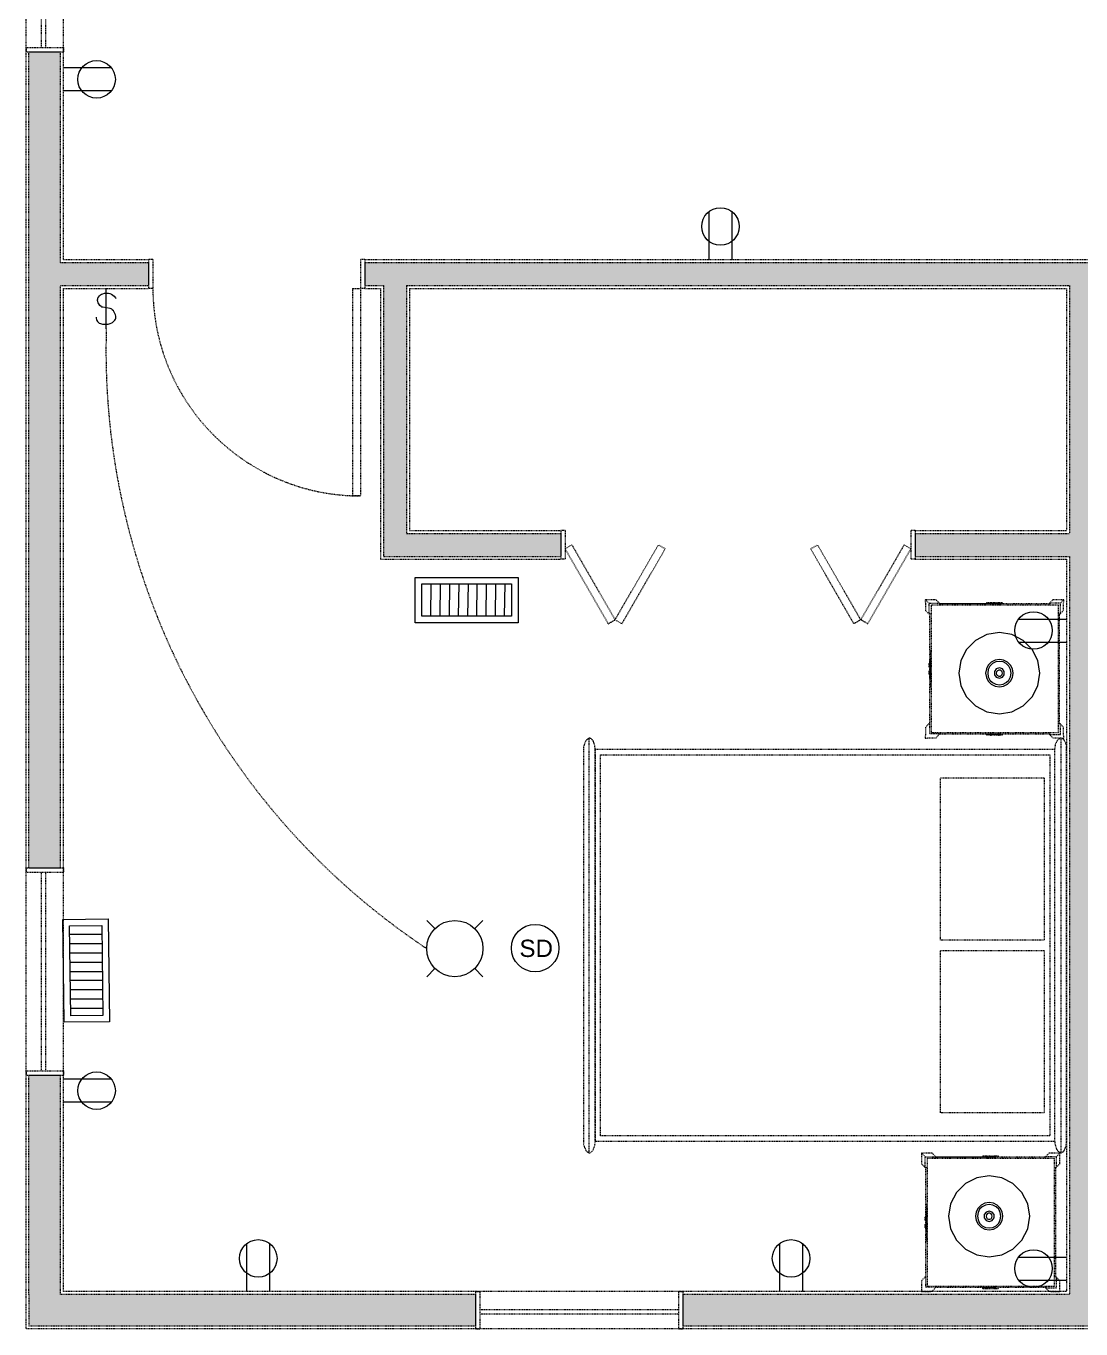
# Model space of a CAD drawing. Header units: inches. Extents: x 99 to 15695, y -7208 to 2559.
# Drawn here: x 10224 to 10407, y -7207.8 to -6981.8 of the extents above; entities that cross this region are included whole.
import ezdxf

# ---------------------------------------------------------------- set-up
doc = ezdxf.new("R2010")
doc.units = ezdxf.units.IN
doc.header["$LTSCALE"] = 96
doc.header["$MEASUREMENT"] = 0
doc.linetypes.add('DASHDOTX2', pattern=[2, 1, -0.5, 0, -0.5])
doc.layers.add('Common', color=4, linetype='Continuous', lineweight=5)
for name, color, linetype, lineweight, true_color in [('Electrical', 7, 'Continuous', 20, 0xff0a0a), ('Electrical line', 7, 'Continuous', 15, 0xff0a0a), ('Hatch', 7, 'Continuous', 0, 0x919191)]:
    doc.layers.add(name, color=color, linetype=linetype, lineweight=lineweight, true_color=true_color)
doc.styles.get("Standard").update_dxf_attribs({"font": 'arial.ttf'})

# ---------------------------------------------------------------- blocks, each defined once
blk = doc.blocks.new('Lighting (interior)_Lamps_Table Lamps_Vase Lamp')
at = {"layer": 'Electrical', "lineweight": 0, "transparency": 33554687}
for points in [[(-6.69, 4.86), (-7.03, 7.03), (-6.69, 9.2), (-5.69, 11.16), (-4.13, 12.72), (-2.17, 13.72), (0, 14.06), (2.17, 13.72), (4.13, 12.72), (5.69, 11.16), (6.69, 9.2), (7.03, 7.03), (6.69, 4.86), (5.69, 2.9), (4.13, 1.34), (2.17, 0.34), (0, 0), (-2.17, 0.34), (-4.13, 1.34), (-5.69, 2.9)], [(-1.92, 5.63), (-2.26, 6.3), (-2.38, 7.03), (-2.26, 7.77), (-1.92, 8.43), (-1.4, 8.95), (-0.73, 9.29), (0, 9.41), (0.73, 9.29), (1.4, 8.95), (1.92, 8.43), (2.26, 7.77), (2.38, 7.03), (2.26, 6.3), (1.92, 5.63), (1.4, 5.11), (0.73, 4.77), (0, 4.66), (-0.73, 4.77), (-1.4, 5.11)], [(-1.65, 5.84), (-1.93, 6.4), (-2.03, 7.03), (-1.93, 7.66), (-1.65, 8.23), (-1.2, 8.68), (-0.63, 8.97), (0, 9.07), (0.63, 8.97), (1.2, 8.68), (1.65, 8.23), (1.93, 7.66), (2.03, 7.03), (1.93, 6.4), (1.65, 5.84), (1.2, 5.39), (0.63, 5.1), (0, 5), (-0.63, 5.1), (-1.2, 5.39)], [(-0.85, 6.75), (-0.85, 7.31), (-0.53, 7.76), (0, 7.93), (0.53, 7.76), (0.85, 7.31), (0.85, 6.75), (0.53, 6.31), (0, 6.14), (-0.53, 6.31)], [(-0.48, 6.8), (-0.54, 7.03), (-0.48, 7.26), (-0.33, 7.45), (-0.12, 7.55), (0.12, 7.55), (0.33, 7.45), (0.48, 7.26), (0.54, 7.03), (0.48, 6.8), (0.33, 6.61), (0.12, 6.51), (-0.12, 6.51), (-0.33, 6.61)]]:
    blk.add_lwpolyline(points, close=True, dxfattribs=at)
blk = doc.blocks.new('Eleanor')
at = {"layer": 'Electrical', "transparency": 33554687}
for p, q in [((-3.45, 6.71), (-4.88, 8.14)), ((3.45, 6.71), (4.88, 8.14)), ((-4.88, -1.63), (-3.45, -0.2)), ((4.88, -1.63), (3.45, -0.2))]:
    blk.add_line(p, q, dxfattribs=at)
blk.add_circle((0, 3.25), 4.88, dxfattribs=at)
blk = doc.blocks.new('Single Pole')
at = {"layer": 'Electrical', "transparency": 33554687}
blk.add_line((-0.04, 7), (-0.04, 0), dxfattribs=at)
blk.add_lwpolyline([(1.71, 4.99), (1.7, 5.19), (1.66, 5.39), (1.58, 5.58), (1.47, 5.75), (1.34, 5.9), (1.3, 5.94), (1.17, 6.03), (0.98, 6.12), (0.64, 6.21), (0.15, 6.24), (-0.34, 6.2), (-0.74, 6.09), (-0.99, 5.98), (-1.12, 5.9), (-1.36, 5.69), (-1.52, 5.51), (-1.62, 5.34), (-1.68, 5.19), (-1.7, 5.04), (-1.71, 4.97), (-1.7, 4.82), (-1.64, 4.57), (-1.48, 4.23), (-1.27, 3.92), (-1.06, 3.7), (-0.98, 3.63), (-0.88, 3.56), (-0.7, 3.49), (0.56, 3.29), (0.72, 3.24), (0.8, 3.19), (0.85, 3.16), (1.08, 2.95), (1.26, 2.71), (1.38, 2.49), (1.44, 2.3), (1.47, 2.13), (1.48, 1.99), (1.45, 1.83), (1.4, 1.67), (1.3, 1.5), (1.15, 1.31), (0.94, 1.13), (0.77, 1.02), (0.57, 0.93), (0.26, 0.85), (-0.12, 0.83), (-0.45, 0.86), (-0.65, 0.91), (-0.93, 1.03), (-1.19, 1.18), (-1.42, 1.38), (-1.61, 1.62), (-1.69, 1.76)], dxfattribs=at)
blk = doc.blocks.new('Duplex')
at = {"layer": 'Electrical', "transparency": 33554687}
for p, q in [((-2.013801, 8.286915), (-2.013801, 0)), ((1.966968, 8.38058), (1.966968, 0))]:
    blk.add_line(p, q, dxfattribs=at)
blk.add_circle((0, 5.73454), 3.254864, dxfattribs=at)
blk = doc.blocks.new('Heat Register')
at = {"layer": 'Electrical'}
for p, q in [((-6.18, -1.12), (-6.26, -6.72)), ((-4.57, -1.12), (-4.65, -6.72)), ((-2.96, -1.12), (-3.04, -6.72)), ((-1.35, -1.12), (-1.43, -6.72)), ((0.26, -1.12), (0.18, -6.72)), ((1.8, -1.12), (1.72, -6.72)), ((3.41, -1.12), (3.33, -6.72)), ((5.02, -1.12), (4.94, -6.72)), ((6.63, -1.12), (6.55, -6.72))]:
    blk.add_line(p, q, dxfattribs=at)
for points in [[(-8.93, 0), (8.93, 0), (8.93, -7.85), (-8.93, -7.85)], [(-7.79, -1.12), (7.82, -1.12), (7.82, -6.72), (-7.79, -6.72)]]:
    blk.add_lwpolyline(points, close=True, dxfattribs=at)
blk = doc.blocks.new('air register')
at = {"layer": 'Electrical', "color": 160, "true_color": 0x2424ff}
for p, q in [((-6.1, -1.12), (-6.18, -6.72)), ((-4.49, -1.12), (-4.57, -6.72)), ((-2.88, -1.12), (-2.96, -6.72)), ((-1.27, -1.12), (-1.35, -6.72)), ((0.34, -1.12), (0.26, -6.72)), ((1.88, -1.12), (1.8, -6.72)), ((3.49, -1.12), (3.41, -6.72)), ((5.1, -1.12), (5.02, -6.72)), ((6.71, -1.12), (6.63, -6.72))]:
    blk.add_line(p, q, dxfattribs=at)
for points in [[(-8.81, 0), (9.04, 0), (9.04, -7.85), (-8.81, -7.85)], [(-7.71, -1.12), (7.9, -1.12), (7.9, -6.72), (-7.71, -6.72)]]:
    blk.add_lwpolyline(points, close=True, dxfattribs=at)
blk = doc.blocks.new('Smoke Detector')
at = {"layer": 'Electrical', "transparency": 33554687}
blk.add_circle((0, 2.75), 4.12, dxfattribs=at)
at = {"layer": 'Electrical', "transparency": 33554687, "insert": (1.58, 0.02), "char_height": 3, "width": 5.82, "attachment_point": 7, "rotation": 90}
blk.add_mtext('\\fArial|b0|i0|c0|p0;SD\\P', dxfattribs=at)

msp = doc.modelspace()

# ---------------------------------------------------------------- linework, layer by layer
at = {"layer": 'Electrical line', "linetype": 'DASHDOTX2', "ltscale": 0.0006, "transparency": 33554687}
msp.add_arc((10362.48, -7038.06), 124.62, 178.2856, 236.3919, dxfattribs=at)
at = {"layer": 'Hatch', "linetype": 'DASHDOTX2', "ltscale": 0.0006, "transparency": 33554687}
for p, q in [((10224, -6986.33), (10224, -6950.33)), ((10226.6, -6951.08), (10226.6, -6985.58)), ((10227.4, -6951.08), (10227.4, -6985.58)), ((10230.5, -6986.33), (10230.5, -6950.33)), ((10224, -6985.58), (10224, -6986.33)), ((10224, -6985.58), (10230.5, -6985.58)), ((10224, -7127.83), (10224, -6986.33)), ((10224, -6986.33), (10230.5, -6986.33)), ((10224, -6986.33), (10230.5, -6986.33)), ((10224.5, -7127.83), (10224.5, -6986.33)), ((10224.5, -6986.33), (10230, -6986.33)), ((10230, -7022.83), (10230, -6986.33)), ((10230.5, -6985.58), (10230.5, -6986.33)), ((10230.5, -7022.33), (10230.5, -6986.33)), ((10230, -7022.83), (10245.25, -7022.83)), ((10230.5, -7022.33), (10245.25, -7022.33)), ((10245.25, -7022.33), (10245.25, -7027.33)), ((10246, -7022.33), (10245.25, -7022.33)), ((10245.25, -7022.33), (10245.25, -7027.33)), ((10245.25, -7022.83), (10245.25, -7026.83)), ((10246, -7022.33), (10246, -7027.33)), ((10282.75, -7022.33), (10282, -7022.33)), ((10282, -7022.33), (10282, -7027.33)), ((10282.75, -7022.33), (10531.25, -7022.33)), ((10282.75, -7022.33), (10282.75, -7027.33)), ((10282.75, -7022.33), (10282.75, -7027.33)), ((10282.75, -7022.83), (10531.25, -7022.83)), ((10282.75, -7022.83), (10282.75, -7026.83)), ((10230, -7127.83), (10230, -7026.83)), ((10230, -7026.83), (10245.25, -7026.83)), ((10230.5, -7127.83), (10230.5, -7027.33)), ((10230.5, -7027.33), (10245.25, -7027.33)), ((10246, -7027.33), (10245.25, -7027.33)), ((10280.63, -7027.33), (10280.63, -7063.33)), ((10280.63, -7027.33), (10282, -7027.33)), ((10282.75, -7027.33), (10282, -7027.33)), ((10282, -7027.33), (10282, -7063.33)), ((10282.75, -7026.83), (10286, -7026.83)), ((10282.75, -7027.33), (10285.5, -7027.33)), ((10285.5, -7027.33), (10285.5, -7074.33)), ((10286, -7026.83), (10286, -7073.83)), ((10290, -7026.83), (10290, -7069.83)), ((10290, -7026.83), (10405, -7026.83)), ((10290.5, -7027.33), (10290.5, -7069.33)), ((10290.5, -7027.33), (10404.5, -7027.33)), ((10404.5, -7027.33), (10404.5, -7069.33)), ((10405, -7026.83), (10405, -7069.83)), ((10282, -7063.33), (10280.63, -7063.33)), ((10290, -7069.83), (10316.75, -7069.83)), ((10290.5, -7069.33), (10316.75, -7069.33)), ((10316.75, -7069.33), (10316.75, -7074.33)), ((10317.5, -7069.33), (10316.75, -7069.33)), ((10316.75, -7069.33), (10316.75, -7074.33)), ((10316.75, -7069.83), (10316.75, -7073.83)), ((10317.5, -7069.33), (10317.5, -7074.33)), ((10378.25, -7069.33), (10377.5, -7069.33)), ((10377.5, -7069.33), (10377.5, -7074.33)), ((10378.25, -7069.33), (10404.5, -7069.33)), ((10378.25, -7069.33), (10378.25, -7074.33)), ((10378.25, -7069.33), (10378.25, -7074.33)), ((10378.25, -7069.83), (10405, -7069.83)), ((10378.25, -7069.83), (10378.25, -7073.83)), ((10318.69, -7071.83), (10317.5, -7072.51)), ((10317.5, -7072.51), (10325, -7085.51)), ((10318.69, -7071.83), (10326.19, -7084.82)), ((10326.19, -7084.82), (10333.69, -7071.83)), ((10327.38, -7085.51), (10334.88, -7072.51)), ((10334.88, -7072.51), (10333.69, -7071.83)), ((10360.12, -7072.51), (10361.31, -7071.83)), ((10367.62, -7085.51), (10360.12, -7072.51)), ((10368.81, -7084.82), (10361.31, -7071.83)), ((10376.31, -7071.83), (10368.81, -7084.82)), ((10377.5, -7072.51), (10370, -7085.51)), ((10376.31, -7071.83), (10377.5, -7072.51)), ((10285.5, -7074.33), (10316.75, -7074.33)), ((10286, -7073.83), (10290, -7073.83)), ((10290, -7073.83), (10316.75, -7073.83)), ((10317.5, -7074.33), (10316.75, -7074.33)), ((10378.25, -7074.33), (10377.5, -7074.33)), ((10378.25, -7073.83), (10405, -7073.83)), ((10378.25, -7074.33), (10404.5, -7074.33)), ((10404.5, -7074.33), (10404.5, -7201.33)), ((10405, -7073.83), (10405, -7201.83)), ((10381.86, -7081.35), (10380, -7081.33)), ((10380, -7081.33), (10380.02, -7083.19)), ((10380.66, -7081.96), (10380.04, -7081.34)), ((10380.66, -7083.8), (10380.66, -7081.96)), ((10380.66, -7081.96), (10382.46, -7081.96)), ((10403.1, -7082.28), (10380.99, -7082.28)), ((10380.99, -7082.28), (10380.99, -7104.39)), ((10382.46, -7081.95), (10381.86, -7081.35)), ((10382.46, -7082.04), (10382.46, -7081.95)), ((10401.54, -7082.04), (10382.46, -7082.04)), ((10391.28, -7082.05), (10382.46, -7082.05)), ((10382.46, -7082.05), (10382.46, -7082.28)), ((10390.61, -7081.91), (10390.6, -7081.94)), ((10390.6, -7081.94), (10390.61, -7081.96)), ((10390.63, -7081.89), (10390.61, -7081.91)), ((10390.61, -7081.96), (10390.63, -7081.98)), ((10390.66, -7081.88), (10390.63, -7081.89)), ((10390.63, -7081.98), (10390.66, -7081.99)), ((10390.65, -7081.99), (10391.28, -7081.99)), ((10391.29, -7081.88), (10390.66, -7081.88)), ((10391.29, -7081.9), (10391.28, -7081.94)), ((10391.28, -7081.94), (10391.29, -7081.97)), ((10391.28, -7081.94), (10391.28, -7082.28)), ((10391.3, -7081.86), (10391.29, -7081.89)), ((10391.31, -7081.88), (10391.29, -7081.9)), ((10391.29, -7081.89), (10391.29, -7081.91)), ((10391.29, -7081.96), (10391.29, -7081.98)), ((10391.29, -7081.97), (10391.31, -7081.99)), ((10391.31, -7081.85), (10391.3, -7081.86)), ((10391.41, -7081.85), (10391.31, -7081.85)), ((10391.35, -7081.87), (10391.31, -7081.88)), ((10391.31, -7081.99), (10391.35, -7082)), ((10391.38, -7081.88), (10391.35, -7081.87)), ((10391.35, -7082), (10391.38, -7081.99)), ((10391.41, -7081.9), (10391.38, -7081.88)), ((10391.38, -7081.99), (10391.41, -7081.97)), ((10391.4, -7081.86), (10391.39, -7081.88)), ((10391.39, -7081.88), (10391.4, -7081.86)), ((10391.39, -7081.99), (10391.4, -7082.01)), ((10391.4, -7082.01), (10391.39, -7081.99)), ((10391.4, -7081.86), (10391.41, -7081.85)), ((10391.4, -7081.89), (10391.4, -7081.87)), ((10391.4, -7081.87), (10391.41, -7081.87)), ((10391.4, -7082), (10391.4, -7081.98)), ((10391.42, -7081.86), (10391.41, -7081.85)), ((10391.41, -7081.87), (10391.42, -7081.87)), ((10391.42, -7081.94), (10391.41, -7081.9)), ((10391.41, -7081.97), (10391.42, -7081.94)), ((10391.41, -7082), (10391.41, -7082)), ((10391.41, -7082.02), (10391.41, -7082.02)), ((10391.43, -7081.89), (10391.42, -7081.86)), ((10391.42, -7081.87), (10391.43, -7081.9)), ((10391.42, -7082.28), (10391.42, -7081.94)), ((10391.43, -7081.97), (10391.42, -7082)), ((10391.42, -7082.01), (10391.43, -7081.98)), ((10391.42, -7082), (10391.42, -7082)), ((10391.42, -7082), (10391.42, -7082)), ((10391.42, -7082.01), (10391.42, -7082.01)), ((10392.67, -7082.05), (10391.42, -7082.05)), ((10392.66, -7081.88), (10391.43, -7081.88)), ((10391.43, -7081.94), (10391.43, -7081.89)), ((10391.43, -7081.9), (10391.43, -7081.94)), ((10391.43, -7081.94), (10391.43, -7081.97)), ((10391.43, -7081.98), (10391.43, -7081.94)), ((10391.43, -7081.98), (10391.52, -7081.98)), ((10391.52, -7081.98), (10391.43, -7081.98)), ((10391.43, -7081.98), (10391.52, -7081.98)), ((10391.43, -7081.99), (10392.66, -7081.99)), ((10391.52, -7081.89), (10391.51, -7081.91)), ((10391.51, -7081.91), (10391.51, -7081.94)), ((10391.51, -7081.94), (10391.51, -7081.96)), ((10391.51, -7081.96), (10391.52, -7081.98)), ((10391.53, -7081.89), (10391.52, -7081.88)), ((10391.52, -7081.88), (10391.52, -7081.89)), ((10391.52, -7081.98), (10391.52, -7081.99)), ((10391.52, -7081.99), (10391.53, -7081.98)), ((10391.53, -7081.91), (10391.53, -7081.89)), ((10391.53, -7081.94), (10391.53, -7081.91)), ((10391.53, -7081.96), (10391.53, -7081.94)), ((10391.53, -7081.98), (10391.53, -7081.96)), ((10391.53, -7081.98), (10392.56, -7081.98)), ((10392.05, -7081.99), (10391.53, -7081.98)), ((10392.51, -7081.98), (10392.05, -7081.99)), ((10392.57, -7081.88), (10392.56, -7081.89)), ((10392.56, -7081.89), (10392.56, -7081.91)), ((10392.56, -7081.91), (10392.56, -7081.94)), ((10392.56, -7081.94), (10392.56, -7081.96)), ((10392.56, -7081.96), (10392.56, -7081.98)), ((10392.56, -7081.98), (10392.57, -7081.99)), ((10392.57, -7081.89), (10392.57, -7081.88)), ((10392.58, -7081.91), (10392.57, -7081.89)), ((10392.57, -7081.98), (10392.58, -7081.96)), ((10392.57, -7081.99), (10392.57, -7081.98)), ((10392.58, -7081.94), (10392.58, -7081.91)), ((10392.58, -7081.96), (10392.58, -7081.94)), ((10392.67, -7081.86), (10392.66, -7081.89)), ((10392.66, -7081.9), (10392.67, -7081.87)), ((10392.66, -7081.89), (10392.66, -7081.94)), ((10392.66, -7081.94), (10392.66, -7081.9)), ((10392.66, -7081.97), (10392.66, -7081.94)), ((10392.66, -7081.94), (10392.66, -7081.98)), ((10392.67, -7082), (10392.66, -7081.97)), ((10392.66, -7081.98), (10392.67, -7082.01)), ((10392.68, -7081.85), (10392.67, -7081.86)), ((10392.67, -7081.87), (10392.68, -7081.87)), ((10392.68, -7081.9), (10392.67, -7081.94)), ((10392.67, -7081.94), (10392.68, -7081.97)), ((10392.67, -7081.94), (10392.67, -7082.28)), ((10392.67, -7082), (10392.67, -7082)), ((10392.67, -7082), (10392.67, -7082)), ((10392.67, -7082.01), (10392.67, -7082.01)), ((10392.69, -7081.86), (10392.68, -7081.85)), ((10392.68, -7081.85), (10392.78, -7081.85)), ((10392.68, -7081.87), (10392.69, -7081.87)), ((10392.71, -7081.88), (10392.68, -7081.9)), ((10392.68, -7081.97), (10392.71, -7081.99)), ((10392.68, -7082), (10392.68, -7082)), ((10392.68, -7082.02), (10392.68, -7082.02)), ((10392.7, -7081.88), (10392.69, -7081.86)), ((10392.69, -7081.87), (10392.7, -7081.89)), ((10392.7, -7081.98), (10392.69, -7082)), ((10392.69, -7082.01), (10392.7, -7081.99)), ((10392.74, -7081.87), (10392.71, -7081.88)), ((10392.71, -7081.99), (10392.74, -7082)), ((10392.78, -7081.88), (10392.74, -7081.87)), ((10392.74, -7082), (10392.78, -7081.99)), ((10392.78, -7081.85), (10392.79, -7081.86)), ((10392.8, -7081.9), (10392.78, -7081.88)), ((10392.78, -7081.99), (10392.8, -7081.97)), ((10392.79, -7081.86), (10392.8, -7081.89)), ((10393.34, -7081.88), (10392.8, -7081.88)), ((10392.8, -7081.89), (10392.8, -7081.91)), ((10392.81, -7081.94), (10392.8, -7081.9)), ((10392.8, -7081.97), (10392.81, -7081.94)), ((10392.8, -7081.98), (10392.8, -7081.96)), ((10392.81, -7082.28), (10392.81, -7081.94)), ((10392.81, -7081.99), (10393.36, -7081.98)), ((10393.36, -7081.89), (10393.34, -7081.88)), ((10393.38, -7081.91), (10393.36, -7081.89)), ((10393.36, -7081.98), (10393.38, -7081.96)), ((10393.39, -7081.94), (10393.38, -7081.91)), ((10393.38, -7081.96), (10393.39, -7081.94)), ((10402.14, -7081.35), (10401.54, -7081.95)), ((10401.54, -7081.95), (10401.54, -7082.04)), ((10403.43, -7081.96), (10401.58, -7081.96)), ((10401.58, -7081.96), (10401.58, -7082.28)), ((10404.01, -7081.33), (10402.14, -7081.35)), ((10403.1, -7104.39), (10403.1, -7082.28)), ((10403.43, -7081.96), (10404.01, -7081.33)), ((10403.43, -7083.8), (10403.43, -7081.96)), ((10403.98, -7083.19), (10404.01, -7081.33)), ((10325, -7085.51), (10326.19, -7084.82)), ((10326.19, -7084.82), (10327.38, -7085.51)), ((10368.81, -7084.82), (10367.62, -7085.51)), ((10370, -7085.51), (10368.81, -7084.82)), ((10380.02, -7083.19), (10380.62, -7083.79)), ((10380.62, -7083.79), (10380.71, -7083.79)), ((10380.99, -7083.8), (10380.66, -7083.8)), ((10380.71, -7083.79), (10380.71, -7102.86)), ((10403.1, -7083.8), (10403.43, -7083.8)), ((10403.29, -7102.86), (10403.29, -7083.79)), ((10403.29, -7083.79), (10403.38, -7083.79)), ((10403.38, -7083.79), (10403.98, -7083.19)), ((10380.89, -7091.7), (10380.8, -7091.7)), ((10380.8, -7091.7), (10380.8, -7094.98)), ((10380.99, -7090.21), (10380.89, -7090.21)), ((10380.89, -7090.21), (10380.89, -7096.47)), ((10380.99, -7090.53), (10380.89, -7090.53)), ((10380.99, -7090.66), (10380.89, -7090.66)), ((10380.63, -7092.46), (10380.62, -7092.51)), ((10380.62, -7092.51), (10380.62, -7092.56)), ((10380.62, -7092.56), (10380.63, -7092.6)), ((10380.64, -7092.79), (10380.62, -7092.81)), ((10380.62, -7092.81), (10380.62, -7092.83)), ((10380.62, -7092.83), (10380.62, -7092.92)), ((10380.62, -7092.92), (10380.62, -7092.95)), ((10380.62, -7092.95), (10380.64, -7092.96)), ((10380.64, -7093.71), (10380.62, -7093.73)), ((10380.62, -7093.73), (10380.62, -7093.75)), ((10380.62, -7093.75), (10380.62, -7093.85)), ((10380.62, -7093.85), (10380.62, -7093.87)), ((10380.62, -7093.87), (10380.64, -7093.88)), ((10380.66, -7092.43), (10380.63, -7092.46)), ((10380.63, -7092.6), (10380.66, -7092.64)), ((10380.66, -7092.79), (10380.64, -7092.79)), ((10380.64, -7092.96), (10380.66, -7092.97)), ((10380.66, -7093.71), (10380.64, -7093.71)), ((10380.64, -7093.88), (10380.66, -7093.89)), ((10380.71, -7092.42), (10380.66, -7092.43)), ((10380.66, -7092.64), (10380.71, -7092.65)), ((10380.76, -7092.79), (10380.66, -7092.79)), ((10380.66, -7092.97), (10380.76, -7092.97)), ((10380.76, -7093.71), (10380.66, -7093.71)), ((10380.66, -7093.89), (10380.76, -7093.89)), ((10380.89, -7092.42), (10380.71, -7092.42)), ((10380.71, -7092.65), (10380.89, -7092.65)), ((10380.89, -7092.25), (10380.8, -7092.25)), ((10380.63, -7094.08), (10380.62, -7094.12)), ((10380.62, -7094.12), (10380.62, -7094.17)), ((10380.62, -7094.17), (10380.63, -7094.21)), ((10380.66, -7094.04), (10380.63, -7094.08)), ((10380.63, -7094.21), (10380.66, -7094.25)), ((10380.71, -7094.03), (10380.66, -7094.04)), ((10380.66, -7094.25), (10380.71, -7094.26)), ((10380.89, -7094.03), (10380.71, -7094.03)), ((10380.71, -7094.26), (10380.89, -7094.26)), ((10380.8, -7094.42), (10380.89, -7094.42)), ((10380.8, -7094.98), (10380.89, -7094.98)), ((10380.89, -7096.02), (10380.99, -7096.02)), ((10380.89, -7096.15), (10380.99, -7096.15)), ((10380.89, -7096.47), (10380.99, -7096.47)), ((10380.62, -7102.86), (10380.02, -7103.46)), ((10380.71, -7102.86), (10380.62, -7102.86)), ((10380.71, -7102.86), (10380.71, -7104.61)), ((10403.43, -7102.87), (10403.1, -7102.87)), ((10403.38, -7102.86), (10403.29, -7102.86)), ((10403.98, -7103.46), (10403.38, -7102.86)), ((10403.43, -7104.72), (10403.43, -7102.87)), ((10380.02, -7103.46), (10380, -7105.33)), ((10382.46, -7104.61), (10380.71, -7104.61)), ((10380.99, -7104.39), (10403.1, -7104.39)), ((10381.86, -7105.3), (10382.46, -7104.61)), ((10382.46, -7104.61), (10401.54, -7104.61)), ((10390.61, -7104.72), (10390.6, -7104.74)), ((10390.6, -7104.74), (10390.61, -7104.77)), ((10390.63, -7104.7), (10390.61, -7104.72)), ((10390.61, -7104.77), (10390.63, -7104.79)), ((10390.66, -7104.69), (10390.63, -7104.7)), ((10390.63, -7104.79), (10390.66, -7104.79)), ((10391.28, -7104.69), (10390.65, -7104.69)), ((10390.66, -7104.79), (10391.29, -7104.79)), ((10391.28, -7104.39), (10391.28, -7104.74)), ((10391.29, -7104.71), (10391.28, -7104.74)), ((10391.28, -7104.74), (10391.29, -7104.78)), ((10391.31, -7104.68), (10391.29, -7104.71)), ((10391.29, -7104.7), (10391.29, -7104.72)), ((10391.29, -7104.77), (10391.29, -7104.78)), ((10391.29, -7104.78), (10391.31, -7104.8)), ((10391.29, -7104.78), (10391.3, -7104.81)), ((10391.3, -7104.81), (10391.31, -7104.83)), ((10391.35, -7104.67), (10391.31, -7104.68)), ((10391.31, -7104.8), (10391.35, -7104.81)), ((10391.31, -7104.83), (10391.41, -7104.83)), ((10391.38, -7104.68), (10391.35, -7104.67)), ((10391.35, -7104.81), (10391.38, -7104.8)), ((10391.41, -7104.71), (10391.38, -7104.68)), ((10391.38, -7104.8), (10391.41, -7104.78)), ((10391.4, -7104.67), (10391.39, -7104.69)), ((10391.39, -7104.69), (10391.4, -7104.67)), ((10391.4, -7104.81), (10391.39, -7104.79)), ((10391.39, -7104.79), (10391.4, -7104.81)), ((10391.4, -7104.69), (10391.4, -7104.68)), ((10391.4, -7104.8), (10391.4, -7104.79)), ((10391.41, -7104.81), (10391.4, -7104.8)), ((10391.4, -7104.81), (10391.41, -7104.83)), ((10391.42, -7104.67), (10391.41, -7104.66)), ((10391.41, -7104.66), (10391.41, -7104.66)), ((10391.41, -7104.67), (10391.41, -7104.67)), ((10391.41, -7104.67), (10391.42, -7104.68)), ((10391.42, -7104.74), (10391.41, -7104.71)), ((10391.41, -7104.78), (10391.42, -7104.74)), ((10391.42, -7104.8), (10391.41, -7104.81)), ((10391.41, -7104.83), (10391.42, -7104.81)), ((10391.42, -7104.67), (10391.42, -7104.39)), ((10391.43, -7104.7), (10391.42, -7104.67)), ((10391.42, -7104.68), (10391.43, -7104.71)), ((10391.42, -7104.81), (10391.43, -7104.78)), ((10391.43, -7104.78), (10391.42, -7104.8)), ((10392.66, -7104.69), (10391.43, -7104.69)), ((10391.43, -7104.74), (10391.43, -7104.7)), ((10391.43, -7104.71), (10391.43, -7104.74)), ((10391.43, -7104.78), (10391.43, -7104.74)), ((10391.43, -7104.74), (10391.43, -7104.78)), ((10391.43, -7104.79), (10392.66, -7104.79)), ((10392.67, -7104.67), (10392.66, -7104.7)), ((10392.66, -7104.71), (10392.67, -7104.68)), ((10392.66, -7104.7), (10392.66, -7104.74)), ((10392.66, -7104.74), (10392.66, -7104.71)), ((10392.66, -7104.74), (10392.66, -7104.78)), ((10392.66, -7104.78), (10392.66, -7104.74)), ((10392.66, -7104.78), (10392.67, -7104.81)), ((10392.67, -7104.8), (10392.66, -7104.78)), ((10392.67, -7104.39), (10392.67, -7104.74)), ((10392.67, -7104.67), (10392.67, -7104.67)), ((10392.67, -7104.68), (10392.67, -7104.68)), ((10392.68, -7104.71), (10392.67, -7104.74)), ((10392.67, -7104.74), (10392.68, -7104.78)), ((10392.68, -7104.81), (10392.67, -7104.8)), ((10392.67, -7104.81), (10392.68, -7104.83)), ((10392.68, -7104.66), (10392.68, -7104.66)), ((10392.68, -7104.67), (10392.68, -7104.67)), ((10392.71, -7104.68), (10392.68, -7104.71)), ((10392.68, -7104.78), (10392.71, -7104.8)), ((10392.69, -7104.8), (10392.68, -7104.81)), ((10392.68, -7104.83), (10392.69, -7104.81)), ((10392.68, -7104.83), (10392.78, -7104.83)), ((10392.7, -7104.69), (10392.69, -7104.67)), ((10392.69, -7104.67), (10392.7, -7104.69)), ((10392.69, -7104.68), (10392.7, -7104.69)), ((10392.69, -7104.81), (10392.7, -7104.79)), ((10392.7, -7104.79), (10392.69, -7104.8)), ((10392.74, -7104.67), (10392.71, -7104.68)), ((10392.71, -7104.8), (10392.74, -7104.81)), ((10392.78, -7104.68), (10392.74, -7104.67)), ((10392.74, -7104.81), (10392.78, -7104.8)), ((10392.8, -7104.71), (10392.78, -7104.68)), ((10392.78, -7104.8), (10392.8, -7104.78)), ((10392.78, -7104.83), (10392.79, -7104.81)), ((10392.79, -7104.81), (10392.8, -7104.78)), ((10393.36, -7104.7), (10392.8, -7104.7)), ((10392.8, -7104.7), (10392.8, -7104.72)), ((10392.81, -7104.74), (10392.8, -7104.71)), ((10392.8, -7104.78), (10392.81, -7104.74)), ((10392.8, -7104.78), (10392.8, -7104.77)), ((10392.8, -7104.79), (10393.34, -7104.79)), ((10392.81, -7104.74), (10392.81, -7104.39)), ((10393.34, -7104.79), (10393.36, -7104.79)), ((10393.38, -7104.72), (10393.36, -7104.7)), ((10393.36, -7104.79), (10393.38, -7104.77)), ((10393.39, -7104.74), (10393.38, -7104.72)), ((10393.38, -7104.77), (10393.39, -7104.74)), ((10401.54, -7104.61), (10401.54, -7104.7)), ((10401.54, -7104.7), (10402.14, -7105.3)), ((10401.58, -7104.39), (10401.58, -7104.72)), ((10401.58, -7104.72), (10403.43, -7104.72)), ((10404.01, -7105.33), (10403.98, -7103.46)), ((10320.69, -7107.28), (10320.69, -7175.33)), ((10321.71, -7177.31), (10321.71, -7105.45)), ((10322.74, -7175.22), (10322.74, -7107.21)), ((10380, -7105.33), (10381.86, -7105.3)), ((10402.14, -7105.3), (10404.01, -7105.33)), ((10403.54, -7177.23), (10403.54, -7105.36)), ((10404.5, -7175.22), (10404.5, -7107.21)), ((10323.65, -7174.33), (10323.65, -7108.25)), ((10323.65, -7108.25), (10401.58, -7108.25)), ((10401.58, -7108.25), (10401.58, -7174.33)), ((10382.64, -7140.37), (10382.64, -7112.23)), ((10382.64, -7112.23), (10400.64, -7112.23)), ((10400.64, -7112.23), (10400.64, -7140.37)), ((10224, -7127.83), (10230.5, -7127.83)), ((10224, -7163.83), (10224, -7127.83)), ((10224, -7127.83), (10224, -7128.58)), ((10224, -7127.83), (10230.5, -7127.83)), ((10224.5, -7127.83), (10230, -7127.83)), ((10230.5, -7163.83), (10230.5, -7127.83)), ((10230.5, -7127.83), (10230.5, -7128.58)), ((10224, -7128.58), (10230.5, -7128.58)), ((10226.6, -7128.58), (10226.6, -7163.08)), ((10227.4, -7128.58), (10227.4, -7163.08)), ((10400.64, -7140.37), (10382.64, -7140.37)), ((10382.64, -7170.34), (10382.64, -7142.2)), ((10382.64, -7142.2), (10400.64, -7142.2)), ((10400.64, -7142.2), (10400.64, -7170.34)), ((10224, -7163.08), (10224, -7163.83)), ((10224, -7163.08), (10230.5, -7163.08)), ((10224, -7207.83), (10224, -7163.83)), ((10224, -7163.83), (10230.5, -7163.83)), ((10224, -7163.83), (10230.5, -7163.83)), ((10224.5, -7201.83), (10224.5, -7163.83)), ((10224.5, -7163.83), (10230, -7163.83)), ((10230, -7201.83), (10230, -7163.83)), ((10230.5, -7163.08), (10230.5, -7163.83)), ((10230.5, -7201.33), (10230.5, -7163.83)), ((10400.64, -7170.34), (10382.64, -7170.34)), ((10401.58, -7174.33), (10323.65, -7174.33)), ((10381.19, -7177.35), (10379.32, -7177.33)), ((10379.32, -7177.33), (10379.34, -7179.19)), ((10379.99, -7177.96), (10379.37, -7177.34)), ((10381.79, -7177.95), (10381.19, -7177.35)), ((10401.46, -7177.35), (10400.86, -7177.95)), ((10403.33, -7177.33), (10401.46, -7177.35)), ((10402.75, -7177.96), (10403.33, -7177.33)), ((10403.31, -7179.19), (10403.33, -7177.33)), ((10379.34, -7179.19), (10379.94, -7179.79)), ((10379.94, -7179.79), (10380.04, -7179.79)), ((10379.99, -7179.8), (10379.99, -7177.96)), ((10379.99, -7177.96), (10381.79, -7177.96)), ((10380.31, -7179.8), (10379.99, -7179.8)), ((10380.04, -7179.79), (10380.04, -7198.86)), ((10402.43, -7178.28), (10380.31, -7178.28)), ((10380.31, -7178.28), (10380.31, -7200.39)), ((10381.79, -7178.04), (10381.79, -7177.95)), ((10400.86, -7178.04), (10381.79, -7178.04)), ((10390.6, -7178.05), (10381.79, -7178.05)), ((10381.79, -7178.05), (10381.79, -7178.28)), ((10389.94, -7177.91), (10389.93, -7177.94)), ((10389.93, -7177.94), (10389.94, -7177.96)), ((10389.96, -7177.89), (10389.94, -7177.91)), ((10389.94, -7177.96), (10389.96, -7177.98)), ((10389.98, -7177.88), (10389.96, -7177.89)), ((10389.96, -7177.98), (10389.98, -7177.99)), ((10390.62, -7177.88), (10389.98, -7177.88)), ((10389.98, -7177.99), (10390.6, -7177.99)), ((10390.6, -7177.94), (10390.6, -7178.28)), ((10390.62, -7177.86), (10390.61, -7177.89)), ((10390.64, -7177.88), (10390.61, -7177.9)), ((10390.61, -7177.89), (10390.61, -7177.91)), ((10390.61, -7177.9), (10390.61, -7177.94)), ((10390.61, -7177.94), (10390.61, -7177.97)), ((10390.61, -7177.96), (10390.61, -7177.98)), ((10390.61, -7177.97), (10390.64, -7177.99)), ((10390.64, -7177.85), (10390.62, -7177.86)), ((10390.74, -7177.85), (10390.64, -7177.85)), ((10390.67, -7177.87), (10390.64, -7177.88)), ((10390.64, -7177.99), (10390.67, -7178)), ((10390.71, -7177.88), (10390.67, -7177.87)), ((10390.67, -7178), (10390.71, -7177.99)), ((10390.73, -7177.9), (10390.71, -7177.88)), ((10390.71, -7177.99), (10390.73, -7177.97)), ((10390.72, -7177.86), (10390.74, -7177.85)), ((10390.72, -7177.86), (10390.72, -7177.88)), ((10390.72, -7177.88), (10390.72, -7177.86)), ((10390.72, -7177.89), (10390.72, -7177.87)), ((10390.72, -7177.87), (10390.74, -7177.87)), ((10390.72, -7178), (10390.72, -7177.98)), ((10390.72, -7177.99), (10390.72, -7178.01)), ((10390.72, -7178.01), (10390.72, -7177.99)), ((10390.74, -7177.94), (10390.73, -7177.9)), ((10390.73, -7177.97), (10390.74, -7177.94)), ((10390.74, -7178), (10390.73, -7178)), ((10390.74, -7178.02), (10390.73, -7178.02)), ((10390.75, -7177.86), (10390.74, -7177.85)), ((10390.74, -7177.87), (10390.75, -7177.87)), ((10390.74, -7178.28), (10390.74, -7177.94)), ((10390.75, -7178), (10390.74, -7178)), ((10390.75, -7178), (10390.74, -7178)), ((10390.74, -7178.01), (10390.75, -7178.01)), ((10392, -7178.05), (10390.74, -7178.05)), ((10390.76, -7177.89), (10390.75, -7177.86)), ((10390.75, -7177.87), (10390.75, -7177.9)), ((10391.99, -7177.88), (10390.75, -7177.88)), ((10390.75, -7177.9), (10390.76, -7177.94)), ((10390.76, -7177.94), (10390.75, -7177.97)), ((10390.75, -7177.97), (10390.75, -7178)), ((10390.75, -7178.01), (10390.76, -7177.98)), ((10390.75, -7177.99), (10391.99, -7177.99)), ((10390.76, -7177.94), (10390.76, -7177.89)), ((10390.76, -7177.98), (10390.76, -7177.94)), ((10390.76, -7177.98), (10390.84, -7177.98)), ((10390.84, -7177.98), (10390.76, -7177.98)), ((10390.76, -7177.98), (10390.84, -7177.98)), ((10390.85, -7177.88), (10390.84, -7177.89)), ((10390.84, -7177.89), (10390.84, -7177.91)), ((10390.84, -7177.91), (10390.84, -7177.94)), ((10390.84, -7177.94), (10390.84, -7177.96)), ((10390.84, -7177.96), (10390.84, -7177.98)), ((10390.84, -7177.98), (10390.85, -7177.99)), ((10390.85, -7177.89), (10390.85, -7177.88)), ((10390.86, -7177.91), (10390.85, -7177.89)), ((10390.85, -7177.98), (10390.86, -7177.96)), ((10390.85, -7177.99), (10390.85, -7177.98)), ((10390.85, -7177.98), (10391.89, -7177.98)), ((10391.37, -7177.99), (10390.85, -7177.98)), ((10390.86, -7177.94), (10390.86, -7177.91)), ((10390.86, -7177.96), (10390.86, -7177.94)), ((10391.84, -7177.98), (10391.37, -7177.99)), ((10391.89, -7177.89), (10391.88, -7177.91)), ((10391.88, -7177.91), (10391.88, -7177.94)), ((10391.88, -7177.94), (10391.88, -7177.96)), ((10391.88, -7177.96), (10391.89, -7177.98)), ((10391.9, -7177.89), (10391.89, -7177.88)), ((10391.89, -7177.88), (10391.89, -7177.89)), ((10391.89, -7177.98), (10391.89, -7177.99)), ((10391.89, -7177.99), (10391.9, -7177.98)), ((10391.9, -7177.91), (10391.9, -7177.89)), ((10391.9, -7177.94), (10391.9, -7177.91)), ((10391.9, -7177.96), (10391.9, -7177.94)), ((10391.9, -7177.98), (10391.9, -7177.96)), ((10391.99, -7177.86), (10391.98, -7177.89)), ((10391.98, -7177.89), (10391.98, -7177.94)), ((10391.98, -7177.94), (10391.98, -7177.98)), ((10391.98, -7177.98), (10391.99, -7178.01)), ((10392.01, -7177.85), (10391.99, -7177.86)), ((10391.99, -7177.9), (10392, -7177.87)), ((10391.99, -7177.94), (10391.99, -7177.9)), ((10391.99, -7177.97), (10391.99, -7177.94)), ((10392, -7178), (10391.99, -7177.97)), ((10391.99, -7178.01), (10392, -7178.01)), ((10392, -7177.87), (10392.01, -7177.87)), ((10392.01, -7177.9), (10392, -7177.94)), ((10392, -7177.94), (10392.01, -7177.97)), ((10392, -7177.94), (10392, -7178.28)), ((10392, -7178), (10392, -7178)), ((10392, -7178), (10392, -7178)), ((10392.02, -7177.86), (10392.01, -7177.85)), ((10392.01, -7177.85), (10392.11, -7177.85)), ((10392.01, -7177.87), (10392.02, -7177.87)), ((10392.03, -7177.88), (10392.01, -7177.9)), ((10392.01, -7177.97), (10392.03, -7177.99)), ((10392.01, -7178), (10392.01, -7178)), ((10392.01, -7178.02), (10392.01, -7178.02)), ((10392.03, -7177.88), (10392.02, -7177.86)), ((10392.02, -7177.87), (10392.02, -7177.89)), ((10392.02, -7177.98), (10392.02, -7178)), ((10392.02, -7178.01), (10392.03, -7177.99)), ((10392.07, -7177.87), (10392.03, -7177.88)), ((10392.03, -7177.99), (10392.07, -7178)), ((10392.1, -7177.88), (10392.07, -7177.87)), ((10392.07, -7178), (10392.1, -7177.99)), ((10392.13, -7177.9), (10392.1, -7177.88)), ((10392.1, -7177.99), (10392.13, -7177.97)), ((10392.11, -7177.85), (10392.12, -7177.86)), ((10392.12, -7177.86), (10392.13, -7177.89)), ((10392.67, -7177.88), (10392.12, -7177.88)), ((10392.13, -7177.89), (10392.13, -7177.91)), ((10392.14, -7177.94), (10392.13, -7177.9)), ((10392.13, -7177.97), (10392.14, -7177.94)), ((10392.13, -7177.98), (10392.13, -7177.96)), ((10392.14, -7178.28), (10392.14, -7177.94)), ((10392.14, -7177.99), (10392.69, -7177.98)), ((10392.69, -7177.89), (10392.67, -7177.88)), ((10392.71, -7177.91), (10392.69, -7177.89)), ((10392.69, -7177.98), (10392.71, -7177.96)), ((10392.71, -7177.94), (10392.71, -7177.91)), ((10392.71, -7177.96), (10392.71, -7177.94)), ((10400.86, -7177.95), (10400.86, -7178.04)), ((10402.75, -7177.96), (10400.91, -7177.96)), ((10400.91, -7177.96), (10400.91, -7178.28)), ((10402.43, -7200.39), (10402.43, -7178.28)), ((10402.43, -7179.8), (10402.75, -7179.8)), ((10402.62, -7198.86), (10402.62, -7179.79)), ((10402.62, -7179.79), (10402.71, -7179.79)), ((10402.71, -7179.79), (10403.31, -7179.19)), ((10402.75, -7179.8), (10402.75, -7177.96)), ((10380.31, -7186.21), (10380.22, -7186.21)), ((10380.22, -7186.21), (10380.22, -7192.47)), ((10380.31, -7186.53), (10380.22, -7186.53)), ((10379.96, -7188.46), (10379.94, -7188.51)), ((10379.94, -7188.51), (10379.94, -7188.56)), ((10379.94, -7188.56), (10379.96, -7188.6)), ((10379.95, -7188.81), (10379.94, -7188.83)), ((10379.94, -7188.83), (10379.94, -7188.92)), ((10379.97, -7188.79), (10379.95, -7188.81)), ((10379.99, -7188.43), (10379.96, -7188.46)), ((10379.96, -7188.6), (10379.99, -7188.64)), ((10379.99, -7188.79), (10379.97, -7188.79)), ((10380.03, -7188.42), (10379.99, -7188.43)), ((10379.99, -7188.64), (10380.03, -7188.65)), ((10380.08, -7188.79), (10379.99, -7188.79)), ((10380.22, -7188.42), (10380.03, -7188.42)), ((10380.03, -7188.65), (10380.22, -7188.65)), ((10380.22, -7187.7), (10380.13, -7187.7)), ((10380.13, -7187.7), (10380.13, -7190.98)), ((10380.22, -7188.25), (10380.13, -7188.25)), ((10380.31, -7186.66), (10380.22, -7186.66)), ((10379.94, -7188.92), (10379.95, -7188.95)), ((10379.95, -7189.73), (10379.94, -7189.75)), ((10379.94, -7189.75), (10379.94, -7189.85)), ((10379.94, -7189.85), (10379.95, -7189.87)), ((10379.96, -7190.08), (10379.94, -7190.12)), ((10379.94, -7190.12), (10379.94, -7190.17)), ((10379.94, -7190.17), (10379.96, -7190.21)), ((10379.95, -7188.95), (10379.97, -7188.96)), ((10379.97, -7189.71), (10379.95, -7189.73)), ((10379.95, -7189.87), (10379.97, -7189.88)), ((10379.99, -7190.04), (10379.96, -7190.08)), ((10379.96, -7190.21), (10379.99, -7190.25)), ((10379.97, -7188.96), (10379.99, -7188.97)), ((10379.99, -7189.71), (10379.97, -7189.71)), ((10379.97, -7189.88), (10379.99, -7189.89)), ((10379.99, -7188.97), (10380.08, -7188.97)), ((10380.08, -7189.71), (10379.99, -7189.71)), ((10379.99, -7189.89), (10380.08, -7189.89)), ((10380.03, -7190.03), (10379.99, -7190.04)), ((10379.99, -7190.25), (10380.03, -7190.26)), ((10380.22, -7190.03), (10380.03, -7190.03)), ((10380.03, -7190.26), (10380.22, -7190.26)), ((10380.13, -7190.42), (10380.22, -7190.42)), ((10380.13, -7190.98), (10380.22, -7190.98)), ((10380.22, -7192.02), (10380.31, -7192.02)), ((10380.22, -7192.15), (10380.31, -7192.15)), ((10380.22, -7192.47), (10380.31, -7192.47)), ((10379.34, -7199.46), (10379.32, -7201.33)), ((10379.94, -7198.86), (10379.34, -7199.46)), ((10380.04, -7198.86), (10379.94, -7198.86)), ((10380.04, -7198.86), (10380.04, -7200.61)), ((10402.75, -7198.87), (10402.43, -7198.87)), ((10402.71, -7198.86), (10402.62, -7198.86)), ((10403.31, -7199.46), (10402.71, -7198.86)), ((10402.75, -7200.72), (10402.75, -7198.87)), ((10403.33, -7201.33), (10403.31, -7199.46)), ((10224.5, -7201.83), (10224.5, -7207.33)), ((10302, -7201.83), (10230, -7201.83)), ((10302, -7201.33), (10230.5, -7201.33)), ((10302, -7207.83), (10302, -7201.33)), ((10338, -7201.33), (10302, -7201.33)), ((10302, -7201.33), (10302.75, -7201.33)), ((10302, -7207.83), (10302, -7201.33)), ((10302, -7207.33), (10302, -7201.83)), ((10302.75, -7207.83), (10302.75, -7201.33)), ((10337.25, -7201.33), (10338, -7201.33)), ((10337.25, -7207.83), (10337.25, -7201.33)), ((10338, -7207.83), (10338, -7201.33)), ((10404.5, -7201.33), (10338, -7201.33)), ((10338, -7207.83), (10338, -7201.33)), ((10338, -7207.33), (10338, -7201.83)), ((10405, -7201.83), (10338, -7201.83)), ((10379.32, -7201.33), (10381.19, -7201.3)), ((10381.79, -7200.61), (10380.04, -7200.61)), ((10380.31, -7200.39), (10402.43, -7200.39)), ((10381.19, -7201.3), (10381.79, -7200.61)), ((10381.79, -7200.61), (10400.86, -7200.61)), ((10389.94, -7200.72), (10389.93, -7200.74)), ((10389.93, -7200.74), (10389.94, -7200.77)), ((10389.96, -7200.7), (10389.94, -7200.72)), ((10389.94, -7200.77), (10389.96, -7200.79)), ((10389.98, -7200.69), (10389.96, -7200.7)), ((10389.96, -7200.79), (10389.98, -7200.79)), ((10390.6, -7200.69), (10389.98, -7200.69)), ((10389.98, -7200.79), (10390.62, -7200.79)), ((10390.6, -7200.39), (10390.6, -7200.74)), ((10390.64, -7200.68), (10390.61, -7200.71)), ((10390.61, -7200.7), (10390.61, -7200.72)), ((10390.61, -7200.71), (10390.61, -7200.74)), ((10390.61, -7200.74), (10390.61, -7200.78)), ((10390.61, -7200.77), (10390.61, -7200.78)), ((10390.61, -7200.78), (10390.64, -7200.8)), ((10390.61, -7200.78), (10390.62, -7200.81)), ((10390.62, -7200.81), (10390.64, -7200.83)), ((10390.67, -7200.67), (10390.64, -7200.68)), ((10390.64, -7200.8), (10390.67, -7200.81)), ((10390.64, -7200.83), (10390.74, -7200.83)), ((10390.71, -7200.68), (10390.67, -7200.67)), ((10390.67, -7200.81), (10390.71, -7200.8)), ((10390.73, -7200.71), (10390.71, -7200.68)), ((10390.71, -7200.8), (10390.73, -7200.78)), ((10390.72, -7200.67), (10390.72, -7200.69)), ((10390.72, -7200.69), (10390.72, -7200.67)), ((10390.72, -7200.69), (10390.72, -7200.68)), ((10390.72, -7200.81), (10390.72, -7200.79)), ((10390.72, -7200.79), (10390.72, -7200.81)), ((10390.72, -7200.8), (10390.72, -7200.79)), ((10390.74, -7200.81), (10390.72, -7200.8)), ((10390.72, -7200.81), (10390.74, -7200.83)), ((10390.74, -7200.66), (10390.73, -7200.66)), ((10390.73, -7200.67), (10390.74, -7200.67)), ((10390.74, -7200.74), (10390.73, -7200.71)), ((10390.73, -7200.78), (10390.74, -7200.74)), ((10390.74, -7200.67), (10390.74, -7200.39)), ((10390.75, -7200.67), (10390.74, -7200.66)), ((10390.74, -7200.67), (10390.75, -7200.68)), ((10390.75, -7200.8), (10390.74, -7200.81)), ((10390.74, -7200.83), (10390.75, -7200.81)), ((10390.76, -7200.7), (10390.75, -7200.67)), ((10390.75, -7200.68), (10390.75, -7200.71)), ((10391.99, -7200.69), (10390.75, -7200.69)), ((10390.75, -7200.71), (10390.76, -7200.74)), ((10390.76, -7200.74), (10390.75, -7200.78)), ((10390.75, -7200.81), (10390.76, -7200.78)), ((10390.75, -7200.78), (10390.75, -7200.8)), ((10390.75, -7200.79), (10391.99, -7200.79)), ((10390.76, -7200.74), (10390.76, -7200.7)), ((10390.76, -7200.78), (10390.76, -7200.74)), ((10391.99, -7200.67), (10391.98, -7200.7)), ((10391.98, -7200.7), (10391.98, -7200.74)), ((10391.98, -7200.74), (10391.98, -7200.78)), ((10391.98, -7200.78), (10391.99, -7200.81)), ((10392, -7200.67), (10391.99, -7200.67)), ((10391.99, -7200.71), (10392, -7200.68)), ((10391.99, -7200.74), (10391.99, -7200.71)), ((10391.99, -7200.78), (10391.99, -7200.74)), ((10392, -7200.8), (10391.99, -7200.78)), ((10391.99, -7200.81), (10392.01, -7200.83)), ((10392, -7200.39), (10392, -7200.74)), ((10392, -7200.68), (10392, -7200.68)), ((10392.01, -7200.71), (10392, -7200.74)), ((10392, -7200.74), (10392.01, -7200.78)), ((10392.01, -7200.81), (10392, -7200.8)), ((10392.01, -7200.66), (10392.01, -7200.66)), ((10392.01, -7200.67), (10392.01, -7200.67)), ((10392.03, -7200.68), (10392.01, -7200.71)), ((10392.01, -7200.78), (10392.03, -7200.8)), ((10392.02, -7200.8), (10392.01, -7200.81)), ((10392.01, -7200.83), (10392.02, -7200.81)), ((10392.01, -7200.83), (10392.11, -7200.83)), ((10392.03, -7200.69), (10392.02, -7200.67)), ((10392.02, -7200.67), (10392.03, -7200.69)), ((10392.02, -7200.68), (10392.02, -7200.69)), ((10392.02, -7200.81), (10392.03, -7200.79)), ((10392.02, -7200.79), (10392.02, -7200.8)), ((10392.07, -7200.67), (10392.03, -7200.68)), ((10392.03, -7200.8), (10392.07, -7200.81)), ((10392.1, -7200.68), (10392.07, -7200.67)), ((10392.07, -7200.81), (10392.1, -7200.8)), ((10392.13, -7200.71), (10392.1, -7200.68)), ((10392.1, -7200.8), (10392.13, -7200.78)), ((10392.11, -7200.83), (10392.12, -7200.81)), ((10392.12, -7200.81), (10392.13, -7200.78)), ((10392.12, -7200.79), (10392.67, -7200.79)), ((10392.69, -7200.7), (10392.13, -7200.7)), ((10392.13, -7200.7), (10392.13, -7200.72)), ((10392.14, -7200.74), (10392.13, -7200.71)), ((10392.13, -7200.78), (10392.14, -7200.74)), ((10392.13, -7200.78), (10392.13, -7200.77)), ((10392.14, -7200.74), (10392.14, -7200.39)), ((10392.67, -7200.79), (10392.69, -7200.79)), ((10392.71, -7200.72), (10392.69, -7200.7)), ((10392.69, -7200.79), (10392.71, -7200.77)), ((10392.71, -7200.74), (10392.71, -7200.72)), ((10392.71, -7200.77), (10392.71, -7200.74)), ((10400.86, -7200.61), (10400.86, -7200.7)), ((10400.86, -7200.7), (10401.46, -7201.3)), ((10400.91, -7200.39), (10400.91, -7200.72)), ((10400.91, -7200.72), (10402.75, -7200.72)), ((10401.46, -7201.3), (10403.33, -7201.33)), ((10302.75, -7204.43), (10337.25, -7204.43)), ((10302.75, -7205.23), (10337.25, -7205.23)), ((10302, -7207.83), (10224, -7207.83)), ((10302, -7207.33), (10224.5, -7207.33)), ((10338, -7207.83), (10302, -7207.83)), ((10302, -7207.83), (10302.75, -7207.83)), ((10337.25, -7207.83), (10338, -7207.83)), ((10482.5, -7207.33), (10338, -7207.33)), ((10482.5, -7207.83), (10338, -7207.83))]:
    msp.add_line(p, q, dxfattribs=at)
msp.add_lwpolyline([(10322.72, -7107.3), (10322.72, -7175.24), (10402.45, -7175.24), (10402.45, -7107.3)], close=True, dxfattribs=at)
for centre, radius, start, end in [((10282, -7027.33), 36, 180, 270), ((10323.48, -7107.28), 2.78, 150.478, 180), ((10322.11, -7106.5), 1.21, 105.0001, 150.478), ((10321.51, -7106.3), 0.974, 25.9588, 75.0003), ((10319.39, -7107.32), 3.33, 0, 25.9588), ((10405.34, -7107.3), 2.9, 151.0736, 180), ((10403.84, -7106.47), 1.18, 105, 151.0736), ((10403.3, -7106.27), 0.974, 25.9588, 75), ((10401.19, -7107.3), 3.33, 0, 25.9588), ((10319.21, -7175.22), 3.53, 333.9849, 0.0001), ((10405.63, -7175.24), 3.17, 180, 207.7342), ((10400.86, -7175.22), 3.64, 334.9229, 0), ((10323.56, -7175.33), 2.87, 179.9999, 208.9), ((10322.07, -7176.16), 1.17, 208.9003, 255.0001), ((10321.44, -7176.31), 1.04, 285.0002, 333.9847), ((10403.83, -7176.19), 1.13, 207.7342, 255), ((10403.28, -7176.36), 0.964, 285, 334.9228)]:
    msp.add_arc(centre, radius, start, end, dxfattribs=at)
for points in [[(10224.5, -7127.83), (10224.5, -6986.33), (10230, -7127.83), (10230, -6986.33)], [(10230, -7022.83), (10245.25, -7022.83), (10230, -7026.83), (10245.25, -7026.83)], [(10282.75, -7022.83), (10531.25, -7022.83), (10282.75, -7026.83), (10531.25, -7026.83)], [(10290, -7026.83), (10290, -7073.83), (10286, -7026.83), (10286, -7073.83)], [(10409, -7026.83), (10409, -7201.83), (10405, -7026.83), (10405, -7201.83)], [(10290, -7069.83), (10316.75, -7069.83), (10290, -7073.83), (10316.75, -7073.83)], [(10378.25, -7069.83), (10405, -7069.83), (10378.25, -7073.83), (10405, -7073.83)], [(10224.5, -7201.83), (10224.5, -7163.83), (10230, -7201.83), (10230, -7163.83)], [(10302, -7207.33), (10224.5, -7207.33), (10302, -7201.83), (10224.5, -7201.83)], [(10482.5, -7207.33), (10338, -7207.33), (10482.5, -7201.83), (10338, -7201.83)]]:
    msp.add_solid(points, dxfattribs=at)

# ---------------------------------------------------------------- block references
at = {"layer": 'Common'}
msp.add_blockref('air register', (10300.34, -7077.47), dxfattribs=at)
at = {"layer": 'Common', "rotation": 270.815231127416}
msp.add_blockref('Heat Register', (10238.35, -7145.6), dxfattribs=at)
at = {"layer": 'Electrical', "color": 0, "linetype": 'Continuous', "lineweight": 0, "transparency": 33554687}
for name, p, rotation in [('Duplex', (10230.5, -6991.08), 269.9999999999948), ('Single Pole', (10237.88, -7027.33), 180), ('Duplex', (10404.5, -7086.68), 89.99999999999483), ('Duplex', (10230.5, -7166.5), 269.9999999999948), ('Duplex', (10404.5, -7197.35), 89.99999999999483)]:
    msp.add_blockref(name, p, dxfattribs=dict(at, rotation=rotation))
for name, p in [('Duplex', (10344.46, -7022.33)), ('Eleanor', (10298.38, -7145.1)), ('Duplex', (10264.28, -7201.33)), ('Duplex', (10356.71, -7201.33))]:
    msp.add_blockref(name, p, dxfattribs=at)
at = {"layer": 'Electrical', "color": 0, "transparency": 33554687, "rotation": 270}
msp.add_blockref('Smoke Detector', (10309.57, -7141.77), dxfattribs=at)
at = {"layer": 'Hatch', "linetype": 'DASHDOTX2', "ltscale": 0.0006, "transparency": 33554687, "xscale": -1}
for p in [(10392.85, -7101.11), (10391.08, -7195.31)]:
    msp.add_blockref('Lighting (interior)_Lamps_Table Lamps_Vase Lamp', p, dxfattribs=at)

doc.saveas('drawing.dxf')
